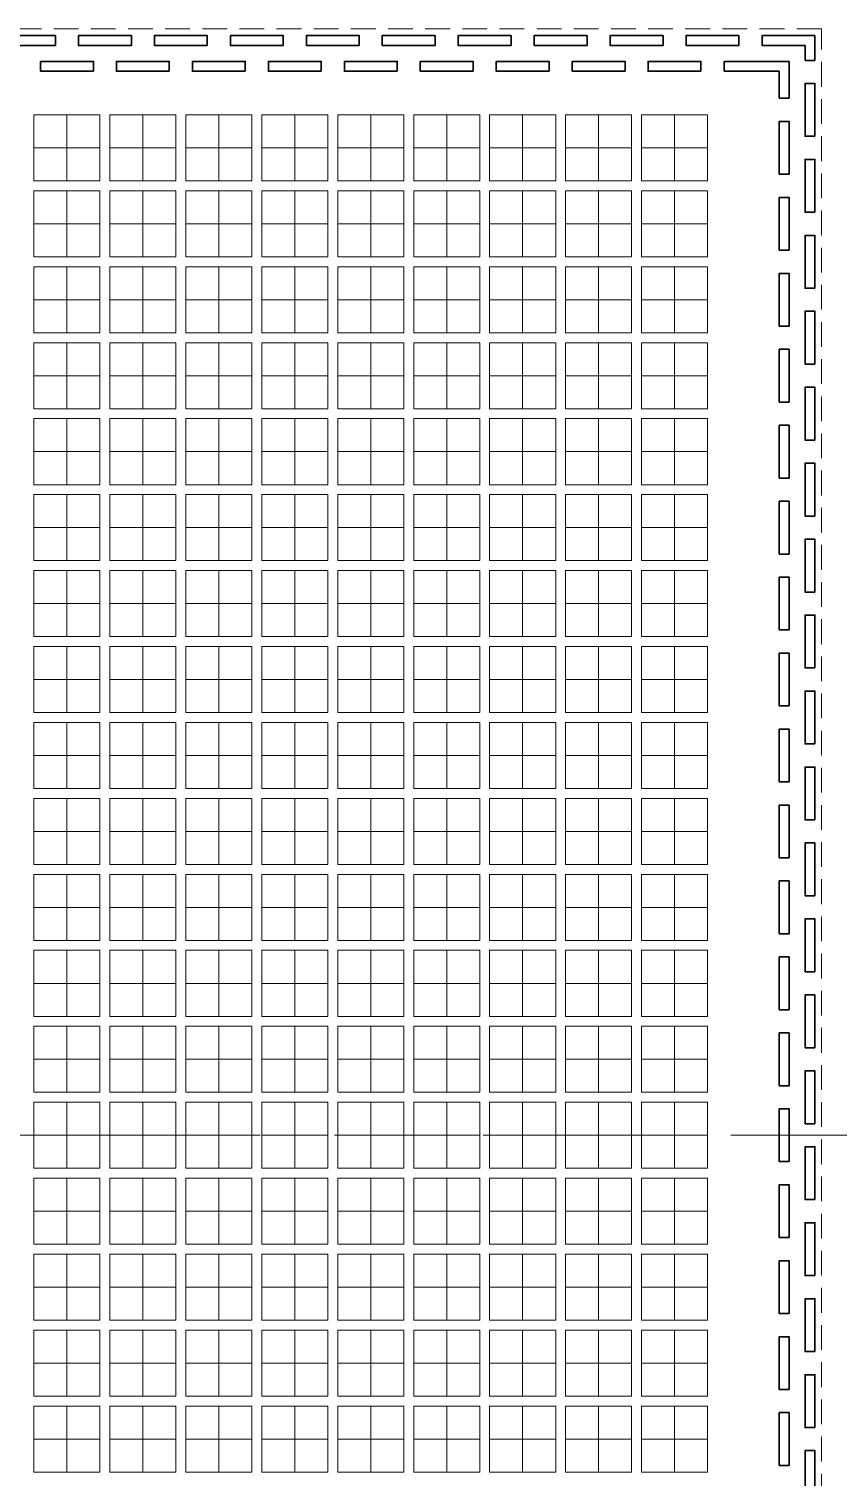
# Model space of a CAD drawing. Extents: x 421 to 684, y -247 to -113.
# Drawn here: x 527.41 to 551.91, y -182.62 to -138.77 of the extents above; entities that cross this region are included whole.
import ezdxf

# ---------------------------------------------------------------- set-up
doc = ezdxf.new("R2010")
doc.units = 0
doc.header["$LTSCALE"] = 3
doc.header["$MEASUREMENT"] = 0
for name, pattern in [('CENTER', [2, 1.25, -0.25, 0.25, -0.25]), ('HIDDEN', [0.375, 0.25, -0.125]), ('PHANTOM', [2.5, 1.25, -0.25, 0.25, -0.25, 0.25, -0.25])]:
    doc.linetypes.add(name, pattern=pattern)
for name, color, linetype, lineweight in [('CLIN', 1, 'CENTER', 15), ('HIDN', 6, 'HIDDEN', 15), ('OBJ1', 7, 'Continuous', 30), ('PHANTOM', 5, 'PHANTOM', 15)]:
    doc.layers.add(name, color=color, linetype=linetype, lineweight=lineweight)

msp = doc.modelspace()

# ---------------------------------------------------------------- linework, layer by layer
at = {"layer": 'CLIN'}
for p, q in [((528.5626, -141.3671), (528.5626, -143.3671)), ((530.8626, -141.3671), (530.8626, -143.3671)), ((533.1626, -141.3671), (533.1626, -143.3671)), ((535.4626, -141.3671), (535.4626, -143.3671)), ((537.7626, -141.3671), (537.7626, -143.3671)), ((540.0626, -141.3671), (540.0626, -143.3671)), ((542.3626, -141.3671), (542.3626, -143.3671)), ((544.6626, -141.3671), (544.6626, -143.3671)), ((546.9626, -141.3671), (546.9626, -143.3671)), ((529.5626, -142.3671), (527.5626, -142.3671)), ((531.8626, -142.3671), (529.8626, -142.3671)), ((534.1626, -142.3671), (532.1626, -142.3671)), ((536.4626, -142.3671), (534.4626, -142.3671)), ((538.7626, -142.3671), (536.7626, -142.3671)), ((541.0626, -142.3671), (539.0626, -142.3671)), ((543.3626, -142.3671), (541.3626, -142.3671)), ((545.6626, -142.3671), (543.6626, -142.3671)), ((547.9626, -142.3671), (545.9626, -142.3671)), ((528.5626, -143.6671), (528.5626, -145.6671)), ((530.8626, -143.6671), (530.8626, -145.6671)), ((533.1626, -143.6671), (533.1626, -145.6671)), ((535.4626, -143.6671), (535.4626, -145.6671)), ((537.7626, -143.6671), (537.7626, -145.6671)), ((540.0626, -143.6671), (540.0626, -145.6671)), ((542.3626, -143.6671), (542.3626, -145.6671)), ((544.6626, -143.6671), (544.6626, -145.6671)), ((546.9626, -143.6671), (546.9626, -145.6671)), ((529.5626, -144.6671), (527.5626, -144.6671)), ((531.8626, -144.6671), (529.8626, -144.6671)), ((534.1626, -144.6671), (532.1626, -144.6671)), ((536.4626, -144.6671), (534.4626, -144.6671)), ((538.7626, -144.6671), (536.7626, -144.6671)), ((541.0626, -144.6671), (539.0626, -144.6671)), ((543.3626, -144.6671), (541.3626, -144.6671)), ((545.6626, -144.6671), (543.6626, -144.6671)), ((547.9626, -144.6671), (545.9626, -144.6671)), ((528.5626, -145.9671), (528.5626, -147.9671)), ((530.8626, -145.9671), (530.8626, -147.9671)), ((533.1626, -145.9671), (533.1626, -147.9671)), ((535.4626, -145.9671), (535.4626, -147.9671)), ((537.7626, -145.9671), (537.7626, -147.9671)), ((540.0626, -145.9671), (540.0626, -147.9671)), ((542.3626, -145.9671), (542.3626, -147.9671)), ((544.6626, -145.9671), (544.6626, -147.9671)), ((546.9626, -145.9671), (546.9626, -147.9671)), ((529.5626, -146.9671), (527.5626, -146.9671)), ((531.8626, -146.9671), (529.8626, -146.9671)), ((534.1626, -146.9671), (532.1626, -146.9671)), ((536.4626, -146.9671), (534.4626, -146.9671)), ((538.7626, -146.9671), (536.7626, -146.9671)), ((541.0626, -146.9671), (539.0626, -146.9671)), ((543.3626, -146.9671), (541.3626, -146.9671)), ((545.6626, -146.9671), (543.6626, -146.9671)), ((547.9626, -146.9671), (545.9626, -146.9671)), ((528.5626, -148.2671), (528.5626, -150.2671)), ((530.8626, -148.2671), (530.8626, -150.2671)), ((533.1626, -148.2671), (533.1626, -150.2671)), ((535.4626, -148.2671), (535.4626, -150.2671)), ((537.7626, -148.2671), (537.7626, -150.2671)), ((540.0626, -148.2671), (540.0626, -150.2671)), ((542.3626, -148.2671), (542.3626, -150.2671)), ((544.6626, -148.2671), (544.6626, -150.2671)), ((546.9626, -148.2671), (546.9626, -150.2671)), ((529.5626, -149.2671), (527.5626, -149.2671)), ((531.8626, -149.2671), (529.8626, -149.2671)), ((534.1626, -149.2671), (532.1626, -149.2671)), ((536.4626, -149.2671), (534.4626, -149.2671)), ((538.7626, -149.2671), (536.7626, -149.2671)), ((541.0626, -149.2671), (539.0626, -149.2671)), ((543.3626, -149.2671), (541.3626, -149.2671)), ((545.6626, -149.2671), (543.6626, -149.2671)), ((547.9626, -149.2671), (545.9626, -149.2671)), ((528.5626, -150.5671), (528.5626, -152.5671)), ((530.8626, -150.5671), (530.8626, -152.5671)), ((533.1626, -150.5671), (533.1626, -152.5671)), ((535.4626, -150.5671), (535.4626, -152.5671)), ((537.7626, -150.5671), (537.7626, -152.5671)), ((540.0626, -150.5671), (540.0626, -152.5671)), ((542.3626, -150.5671), (542.3626, -152.5671)), ((544.6626, -150.5671), (544.6626, -152.5671)), ((546.9626, -150.5671), (546.9626, -152.5671)), ((529.5626, -151.5671), (527.5626, -151.5671)), ((531.8626, -151.5671), (529.8626, -151.5671)), ((534.1626, -151.5671), (532.1626, -151.5671)), ((536.4626, -151.5671), (534.4626, -151.5671)), ((538.7626, -151.5671), (536.7626, -151.5671)), ((541.0626, -151.5671), (539.0626, -151.5671)), ((543.3626, -151.5671), (541.3626, -151.5671)), ((545.6626, -151.5671), (543.6626, -151.5671)), ((547.9626, -151.5671), (545.9626, -151.5671)), ((528.5626, -152.8671), (528.5626, -154.8671)), ((530.8626, -152.8671), (530.8626, -154.8671)), ((533.1626, -152.8671), (533.1626, -154.8671)), ((535.4626, -152.8671), (535.4626, -154.8671)), ((537.7626, -152.8671), (537.7626, -154.8671)), ((540.0626, -152.8671), (540.0626, -154.8671)), ((542.3626, -152.8671), (542.3626, -154.8671)), ((544.6626, -152.8671), (544.6626, -154.8671)), ((546.9626, -152.8671), (546.9626, -154.8671)), ((529.5626, -153.8671), (527.5626, -153.8671)), ((531.8626, -153.8671), (529.8626, -153.8671)), ((534.1626, -153.8671), (532.1626, -153.8671)), ((536.4626, -153.8671), (534.4626, -153.8671)), ((538.7626, -153.8671), (536.7626, -153.8671)), ((541.0626, -153.8671), (539.0626, -153.8671)), ((543.3626, -153.8671), (541.3626, -153.8671)), ((545.6626, -153.8671), (543.6626, -153.8671)), ((547.9626, -153.8671), (545.9626, -153.8671)), ((528.5626, -155.1671), (528.5626, -157.1671)), ((530.8626, -155.1671), (530.8626, -157.1671)), ((533.1626, -155.1671), (533.1626, -157.1671)), ((535.4626, -155.1671), (535.4626, -157.1671)), ((537.7626, -155.1671), (537.7626, -157.1671)), ((540.0626, -155.1671), (540.0626, -157.1671)), ((542.3626, -155.1671), (542.3626, -157.1671)), ((544.6626, -155.1671), (544.6626, -157.1671)), ((546.9626, -155.1671), (546.9626, -157.1671)), ((529.5626, -156.1671), (527.5626, -156.1671)), ((531.8626, -156.1671), (529.8626, -156.1671)), ((534.1626, -156.1671), (532.1626, -156.1671)), ((536.4626, -156.1671), (534.4626, -156.1671)), ((538.7626, -156.1671), (536.7626, -156.1671)), ((541.0626, -156.1671), (539.0626, -156.1671)), ((543.3626, -156.1671), (541.3626, -156.1671)), ((545.6626, -156.1671), (543.6626, -156.1671)), ((547.9626, -156.1671), (545.9626, -156.1671)), ((528.5626, -157.4671), (528.5626, -159.4671)), ((530.8626, -157.4671), (530.8626, -159.4671)), ((533.1626, -157.4671), (533.1626, -159.4671)), ((535.4626, -157.4671), (535.4626, -159.4671)), ((537.7626, -157.4671), (537.7626, -159.4671)), ((540.0626, -157.4671), (540.0626, -159.4671)), ((542.3626, -157.4671), (542.3626, -159.4671)), ((544.6626, -157.4671), (544.6626, -159.4671)), ((546.9626, -157.4671), (546.9626, -159.4671)), ((529.5626, -158.4671), (527.5626, -158.4671)), ((531.8626, -158.4671), (529.8626, -158.4671)), ((534.1626, -158.4671), (532.1626, -158.4671)), ((536.4626, -158.4671), (534.4626, -158.4671)), ((538.7626, -158.4671), (536.7626, -158.4671)), ((541.0626, -158.4671), (539.0626, -158.4671)), ((543.3626, -158.4671), (541.3626, -158.4671)), ((545.6626, -158.4671), (543.6626, -158.4671)), ((547.9626, -158.4671), (545.9626, -158.4671)), ((528.5626, -159.7671), (528.5626, -161.7671)), ((530.8626, -159.7671), (530.8626, -161.7671)), ((533.1626, -159.7671), (533.1626, -161.7671)), ((535.4626, -159.7671), (535.4626, -161.7671)), ((537.7626, -159.7671), (537.7626, -161.7671)), ((540.0626, -159.7671), (540.0626, -161.7671)), ((542.3626, -159.7671), (542.3626, -161.7671)), ((544.6626, -159.7671), (544.6626, -161.7671)), ((546.9626, -159.7671), (546.9626, -161.7671)), ((529.5626, -160.7671), (527.5626, -160.7671)), ((531.8626, -160.7671), (529.8626, -160.7671)), ((534.1626, -160.7671), (532.1626, -160.7671)), ((536.4626, -160.7671), (534.4626, -160.7671)), ((538.7626, -160.7671), (536.7626, -160.7671)), ((541.0626, -160.7671), (539.0626, -160.7671)), ((543.3626, -160.7671), (541.3626, -160.7671)), ((545.6626, -160.7671), (543.6626, -160.7671)), ((547.9626, -160.7671), (545.9626, -160.7671)), ((528.5626, -162.0671), (528.5626, -164.0671)), ((530.8626, -162.0671), (530.8626, -164.0671)), ((533.1626, -162.0671), (533.1626, -164.0671)), ((535.4626, -162.0671), (535.4626, -164.0671)), ((537.7626, -162.0671), (537.7626, -164.0671)), ((540.0626, -162.0671), (540.0626, -164.0671)), ((542.3626, -162.0671), (542.3626, -164.0671)), ((544.6626, -162.0671), (544.6626, -164.0671)), ((546.9626, -162.0671), (546.9626, -164.0671)), ((529.5626, -163.0671), (527.5626, -163.0671)), ((531.8626, -163.0671), (529.8626, -163.0671)), ((534.1626, -163.0671), (532.1626, -163.0671)), ((536.4626, -163.0671), (534.4626, -163.0671)), ((538.7626, -163.0671), (536.7626, -163.0671)), ((541.0626, -163.0671), (539.0626, -163.0671)), ((543.3626, -163.0671), (541.3626, -163.0671)), ((545.6626, -163.0671), (543.6626, -163.0671)), ((547.9626, -163.0671), (545.9626, -163.0671)), ((528.5626, -164.3671), (528.5626, -166.3671)), ((530.8626, -164.3671), (530.8626, -166.3671)), ((533.1626, -164.3671), (533.1626, -166.3671)), ((535.4626, -164.3671), (535.4626, -166.3671)), ((537.7626, -164.3671), (537.7626, -166.3671)), ((540.0626, -164.3671), (540.0626, -166.3671)), ((542.3626, -164.3671), (542.3626, -166.3671)), ((544.6626, -164.3671), (544.6626, -166.3671)), ((546.9626, -164.3671), (546.9626, -166.3671)), ((529.5626, -165.3671), (527.5626, -165.3671)), ((531.8626, -165.3671), (529.8626, -165.3671)), ((534.1626, -165.3671), (532.1626, -165.3671)), ((536.4626, -165.3671), (534.4626, -165.3671)), ((538.7626, -165.3671), (536.7626, -165.3671)), ((541.0626, -165.3671), (539.0626, -165.3671)), ((543.3626, -165.3671), (541.3626, -165.3671)), ((545.6626, -165.3671), (543.6626, -165.3671)), ((547.9626, -165.3671), (545.9626, -165.3671)), ((528.5626, -166.6671), (528.5626, -168.6671)), ((530.8626, -166.6671), (530.8626, -168.6671)), ((533.1626, -166.6671), (533.1626, -168.6671)), ((535.4626, -166.6671), (535.4626, -168.6671)), ((537.7626, -166.6671), (537.7626, -168.6671)), ((540.0626, -166.6671), (540.0626, -168.6671)), ((542.3626, -166.6671), (542.3626, -168.6671)), ((544.6626, -166.6671), (544.6626, -168.6671)), ((546.9626, -166.6671), (546.9626, -168.6671)), ((529.5626, -167.6671), (527.5626, -167.6671)), ((531.8626, -167.6671), (529.8626, -167.6671)), ((534.1626, -167.6671), (532.1626, -167.6671)), ((536.4626, -167.6671), (534.4626, -167.6671)), ((538.7626, -167.6671), (536.7626, -167.6671)), ((541.0626, -167.6671), (539.0626, -167.6671)), ((543.3626, -167.6671), (541.3626, -167.6671)), ((545.6626, -167.6671), (543.6626, -167.6671)), ((547.9626, -167.6671), (545.9626, -167.6671)), ((528.5626, -168.9671), (528.5626, -170.9671)), ((530.8626, -168.9671), (530.8626, -170.9671)), ((533.1626, -168.9671), (533.1626, -170.9671)), ((535.4626, -168.9671), (535.4626, -170.9671)), ((537.7626, -168.9671), (537.7626, -170.9671)), ((540.0626, -168.9671), (540.0626, -170.9671)), ((542.3626, -168.9671), (542.3626, -170.9671)), ((544.6626, -168.9671), (544.6626, -170.9671)), ((546.9626, -168.9671), (546.9626, -170.9671)), ((529.5626, -169.9671), (527.5626, -169.9671)), ((531.8626, -169.9671), (529.8626, -169.9671)), ((534.1626, -169.9671), (532.1626, -169.9671)), ((536.4626, -169.9671), (534.4626, -169.9671)), ((538.7626, -169.9671), (536.7626, -169.9671)), ((541.0626, -169.9671), (539.0626, -169.9671)), ((543.3626, -169.9671), (541.3626, -169.9671)), ((545.6626, -169.9671), (543.6626, -169.9671)), ((547.9626, -169.9671), (545.9626, -169.9671)), ((528.5626, -171.2671), (528.5626, -173.2671)), ((530.8626, -171.2671), (530.8626, -173.2671)), ((533.1626, -171.2671), (533.1626, -173.2671)), ((535.4626, -171.2671), (535.4626, -173.2671)), ((537.7626, -171.2671), (537.7626, -173.2671)), ((540.0626, -171.2671), (540.0626, -173.2671)), ((542.3626, -171.2671), (542.3626, -173.2671)), ((544.6626, -171.2671), (544.6626, -173.2671)), ((546.9626, -171.2671), (546.9626, -173.2671)), ((552.4126, -172.2671), (433.4126, -172.2671)), ((529.5626, -172.2671), (527.5626, -172.2671)), ((531.8626, -172.2671), (529.8626, -172.2671)), ((534.1626, -172.2671), (532.1626, -172.2671)), ((536.4626, -172.2671), (534.4626, -172.2671)), ((538.7626, -172.2671), (536.7626, -172.2671)), ((541.0626, -172.2671), (539.0626, -172.2671)), ((543.3626, -172.2671), (541.3626, -172.2671)), ((545.6626, -172.2671), (543.6626, -172.2671)), ((547.9626, -172.2671), (545.9626, -172.2671)), ((528.5626, -175.5671), (528.5626, -173.5671)), ((530.8626, -175.5671), (530.8626, -173.5671)), ((533.1626, -175.5671), (533.1626, -173.5671)), ((535.4626, -175.5671), (535.4626, -173.5671)), ((537.7626, -175.5671), (537.7626, -173.5671)), ((540.0626, -175.5671), (540.0626, -173.5671)), ((542.3626, -175.5671), (542.3626, -173.5671)), ((544.6626, -175.5671), (544.6626, -173.5671)), ((546.9626, -175.5671), (546.9626, -173.5671)), ((529.5626, -174.5671), (527.5626, -174.5671)), ((531.8626, -174.5671), (529.8626, -174.5671)), ((534.1626, -174.5671), (532.1626, -174.5671)), ((536.4626, -174.5671), (534.4626, -174.5671)), ((538.7626, -174.5671), (536.7626, -174.5671)), ((541.0626, -174.5671), (539.0626, -174.5671)), ((543.3626, -174.5671), (541.3626, -174.5671)), ((545.6626, -174.5671), (543.6626, -174.5671)), ((547.9626, -174.5671), (545.9626, -174.5671)), ((528.5626, -177.8671), (528.5626, -175.8671)), ((530.8626, -177.8671), (530.8626, -175.8671)), ((533.1626, -177.8671), (533.1626, -175.8671)), ((535.4626, -177.8671), (535.4626, -175.8671)), ((537.7626, -177.8671), (537.7626, -175.8671)), ((540.0626, -177.8671), (540.0626, -175.8671)), ((542.3626, -177.8671), (542.3626, -175.8671)), ((544.6626, -177.8671), (544.6626, -175.8671)), ((546.9626, -177.8671), (546.9626, -175.8671)), ((529.5626, -176.8671), (527.5626, -176.8671)), ((531.8626, -176.8671), (529.8626, -176.8671)), ((534.1626, -176.8671), (532.1626, -176.8671)), ((536.4626, -176.8671), (534.4626, -176.8671)), ((538.7626, -176.8671), (536.7626, -176.8671)), ((541.0626, -176.8671), (539.0626, -176.8671)), ((543.3626, -176.8671), (541.3626, -176.8671)), ((545.6626, -176.8671), (543.6626, -176.8671)), ((547.9626, -176.8671), (545.9626, -176.8671)), ((528.5626, -180.1671), (528.5626, -178.1671)), ((530.8626, -180.1671), (530.8626, -178.1671)), ((533.1626, -180.1671), (533.1626, -178.1671)), ((535.4626, -180.1671), (535.4626, -178.1671)), ((537.7626, -180.1671), (537.7626, -178.1671)), ((540.0626, -180.1671), (540.0626, -178.1671)), ((542.3626, -180.1671), (542.3626, -178.1671)), ((544.6626, -180.1671), (544.6626, -178.1671)), ((546.9626, -180.1671), (546.9626, -178.1671)), ((529.5626, -179.1671), (527.5626, -179.1671)), ((531.8626, -179.1671), (529.8626, -179.1671)), ((534.1626, -179.1671), (532.1626, -179.1671)), ((536.4626, -179.1671), (534.4626, -179.1671)), ((538.7626, -179.1671), (536.7626, -179.1671)), ((541.0626, -179.1671), (539.0626, -179.1671)), ((543.3626, -179.1671), (541.3626, -179.1671)), ((545.6626, -179.1671), (543.6626, -179.1671)), ((547.9626, -179.1671), (545.9626, -179.1671)), ((528.5626, -182.4671), (528.5626, -180.4671)), ((530.8626, -182.4671), (530.8626, -180.4671)), ((533.1626, -182.4671), (533.1626, -180.4671)), ((535.4626, -182.4671), (535.4626, -180.4671)), ((537.7626, -182.4671), (537.7626, -180.4671)), ((540.0626, -182.4671), (540.0626, -180.4671)), ((542.3626, -182.4671), (542.3626, -180.4671)), ((544.6626, -182.4671), (544.6626, -180.4671)), ((546.9626, -182.4671), (546.9626, -180.4671)), ((529.5626, -181.4671), (527.5626, -181.4671)), ((531.8626, -181.4671), (529.8626, -181.4671)), ((534.1626, -181.4671), (532.1626, -181.4671)), ((536.4626, -181.4671), (534.4626, -181.4671)), ((538.7626, -181.4671), (536.7626, -181.4671)), ((541.0626, -181.4671), (539.0626, -181.4671)), ((543.3626, -181.4671), (541.3626, -181.4671)), ((545.6626, -181.4671), (543.6626, -181.4671)), ((547.9626, -181.4671), (545.9626, -181.4671))]:
    msp.add_line(p, q, dxfattribs=at)
at = {"layer": 'HIDN'}
msp.add_lwpolyline([(551.4126, -138.7671), (434.4126, -138.7671), (434.4126, -205.7671), (551.4126, -205.7671)], close=True, dxfattribs=at)
at = {"layer": 'OBJ1'}
for p, q in [((549.6126, -139.2671), (549.6126, -138.9671)), ((551.2126, -138.9671), (549.6126, -138.9671)), ((551.2126, -139.7171), (551.2126, -138.9671)), ((549.6126, -139.2671), (550.9126, -139.2671)), ((550.9126, -139.2671), (550.9126, -139.7171)), ((548.4626, -139.7491), (548.4626, -140.0491)), ((550.4306, -139.7491), (548.4626, -139.7491)), ((550.4306, -140.8671), (550.4306, -139.7491)), ((550.9126, -139.7171), (551.2126, -139.7171)), ((548.4626, -140.0491), (550.1306, -140.0491)), ((550.1306, -140.0491), (550.1306, -140.8671)), ((550.1306, -140.8671), (550.4306, -140.8671))]:
    msp.add_line(p, q, dxfattribs=at)
for points in [[(528.2126, -139.2671), (526.6126, -139.2671), (526.6126, -138.9671), (528.2126, -138.9671)], [(530.5126, -139.2671), (528.9126, -139.2671), (528.9126, -138.9671), (530.5126, -138.9671)], [(532.8126, -139.2671), (531.2126, -139.2671), (531.2126, -138.9671), (532.8126, -138.9671)], [(535.1126, -139.2671), (533.5126, -139.2671), (533.5126, -138.9671), (535.1126, -138.9671)], [(537.4126, -139.2671), (535.8126, -139.2671), (535.8126, -138.9671), (537.4126, -138.9671)], [(539.7126, -139.2671), (538.1126, -139.2671), (538.1126, -138.9671), (539.7126, -138.9671)], [(542.0126, -139.2671), (540.4126, -139.2671), (540.4126, -138.9671), (542.0126, -138.9671)], [(544.3126, -139.2671), (542.7126, -139.2671), (542.7126, -138.9671), (544.3126, -138.9671)], [(546.6126, -139.2671), (545.0126, -139.2671), (545.0126, -138.9671), (546.6126, -138.9671)], [(548.9126, -139.2671), (547.3126, -139.2671), (547.3126, -138.9671), (548.9126, -138.9671)], [(529.3626, -140.0491), (527.7626, -140.0491), (527.7626, -139.7491), (529.3626, -139.7491)], [(531.6626, -140.0491), (530.0626, -140.0491), (530.0626, -139.7491), (531.6626, -139.7491)], [(533.9626, -140.0491), (532.3626, -140.0491), (532.3626, -139.7491), (533.9626, -139.7491)], [(536.2626, -140.0491), (534.6626, -140.0491), (534.6626, -139.7491), (536.2626, -139.7491)], [(538.5626, -140.0491), (536.9626, -140.0491), (536.9626, -139.7491), (538.5626, -139.7491)], [(540.8626, -140.0491), (539.2626, -140.0491), (539.2626, -139.7491), (540.8626, -139.7491)], [(543.1626, -140.0491), (541.5626, -140.0491), (541.5626, -139.7491), (543.1626, -139.7491)], [(545.4626, -140.0491), (543.8626, -140.0491), (543.8626, -139.7491), (545.4626, -139.7491)], [(547.7626, -140.0491), (546.1626, -140.0491), (546.1626, -139.7491), (547.7626, -139.7491)], [(551.2126, -142.0171), (550.9126, -142.0171), (550.9126, -140.4171), (551.2126, -140.4171)], [(550.4306, -143.1671), (550.1306, -143.1671), (550.1306, -141.5671), (550.4306, -141.5671)], [(551.2126, -144.3171), (550.9126, -144.3171), (550.9126, -142.7171), (551.2126, -142.7171)], [(550.4306, -145.4671), (550.1306, -145.4671), (550.1306, -143.8671), (550.4306, -143.8671)], [(551.2126, -146.6171), (550.9126, -146.6171), (550.9126, -145.0171), (551.2126, -145.0171)], [(550.4306, -147.7671), (550.1306, -147.7671), (550.1306, -146.1671), (550.4306, -146.1671)], [(551.2126, -148.9171), (550.9126, -148.9171), (550.9126, -147.3171), (551.2126, -147.3171)], [(550.4306, -150.0671), (550.1306, -150.0671), (550.1306, -148.4671), (550.4306, -148.4671)], [(551.2126, -151.2171), (550.9126, -151.2171), (550.9126, -149.6171), (551.2126, -149.6171)], [(550.4306, -152.3671), (550.1306, -152.3671), (550.1306, -150.7671), (550.4306, -150.7671)], [(551.2126, -153.5171), (550.9126, -153.5171), (550.9126, -151.9171), (551.2126, -151.9171)], [(550.4306, -154.6671), (550.1306, -154.6671), (550.1306, -153.0671), (550.4306, -153.0671)], [(551.2126, -155.8171), (550.9126, -155.8171), (550.9126, -154.2171), (551.2126, -154.2171)], [(550.4306, -156.9671), (550.1306, -156.9671), (550.1306, -155.3671), (550.4306, -155.3671)], [(551.2126, -158.1171), (550.9126, -158.1171), (550.9126, -156.5171), (551.2126, -156.5171)], [(550.4306, -159.2671), (550.1306, -159.2671), (550.1306, -157.6671), (550.4306, -157.6671)], [(551.2126, -160.4171), (550.9126, -160.4171), (550.9126, -158.8171), (551.2126, -158.8171)], [(550.4306, -161.5671), (550.1306, -161.5671), (550.1306, -159.9671), (550.4306, -159.9671)], [(551.2126, -162.7171), (550.9126, -162.7171), (550.9126, -161.1171), (551.2126, -161.1171)], [(550.4306, -163.8671), (550.1306, -163.8671), (550.1306, -162.2671), (550.4306, -162.2671)], [(551.2126, -165.0171), (550.9126, -165.0171), (550.9126, -163.4171), (551.2126, -163.4171)], [(550.4306, -166.1671), (550.1306, -166.1671), (550.1306, -164.5671), (550.4306, -164.5671)], [(551.2126, -167.3171), (550.9126, -167.3171), (550.9126, -165.7171), (551.2126, -165.7171)], [(550.4306, -168.4671), (550.1306, -168.4671), (550.1306, -166.8671), (550.4306, -166.8671)], [(551.2126, -169.6171), (550.9126, -169.6171), (550.9126, -168.0171), (551.2126, -168.0171)], [(550.4306, -170.7671), (550.1306, -170.7671), (550.1306, -169.1671), (550.4306, -169.1671)], [(551.2126, -171.9171), (550.9126, -171.9171), (550.9126, -170.3171), (551.2126, -170.3171)], [(550.4306, -173.0671), (550.1306, -173.0671), (550.1306, -171.4671), (550.4306, -171.4671)], [(551.2126, -174.2171), (550.9126, -174.2171), (550.9126, -172.6171), (551.2126, -172.6171)], [(550.4306, -175.3671), (550.1306, -175.3671), (550.1306, -173.7671), (550.4306, -173.7671)], [(551.2126, -176.5171), (550.9126, -176.5171), (550.9126, -174.9171), (551.2126, -174.9171)], [(550.4306, -177.6671), (550.1306, -177.6671), (550.1306, -176.0671), (550.4306, -176.0671)], [(551.2126, -178.8171), (550.9126, -178.8171), (550.9126, -177.2171), (551.2126, -177.2171)], [(550.4306, -179.9671), (550.1306, -179.9671), (550.1306, -178.3671), (550.4306, -178.3671)], [(551.2126, -181.1171), (550.9126, -181.1171), (550.9126, -179.5171), (551.2126, -179.5171)], [(550.4306, -182.2671), (550.1306, -182.2671), (550.1306, -180.6671), (550.4306, -180.6671)], [(551.2126, -183.4171), (550.9126, -183.4171), (550.9126, -181.8171), (551.2126, -181.8171)]]:
    msp.add_lwpolyline(points, close=True, dxfattribs=at)
at = {"layer": 'PHANTOM'}
for points in [[(529.5626, -141.3671), (527.5626, -141.3671), (527.5626, -143.3671), (529.5626, -143.3671)], [(531.8626, -141.3671), (529.8626, -141.3671), (529.8626, -143.3671), (531.8626, -143.3671)], [(534.1626, -141.3671), (532.1626, -141.3671), (532.1626, -143.3671), (534.1626, -143.3671)], [(536.4626, -141.3671), (534.4626, -141.3671), (534.4626, -143.3671), (536.4626, -143.3671)], [(538.7626, -141.3671), (536.7626, -141.3671), (536.7626, -143.3671), (538.7626, -143.3671)], [(541.0626, -141.3671), (539.0626, -141.3671), (539.0626, -143.3671), (541.0626, -143.3671)], [(543.3626, -141.3671), (541.3626, -141.3671), (541.3626, -143.3671), (543.3626, -143.3671)], [(545.6626, -141.3671), (543.6626, -141.3671), (543.6626, -143.3671), (545.6626, -143.3671)], [(547.9626, -141.3671), (545.9626, -141.3671), (545.9626, -143.3671), (547.9626, -143.3671)], [(529.5626, -143.6671), (527.5626, -143.6671), (527.5626, -145.6671), (529.5626, -145.6671)], [(531.8626, -143.6671), (529.8626, -143.6671), (529.8626, -145.6671), (531.8626, -145.6671)], [(534.1626, -143.6671), (532.1626, -143.6671), (532.1626, -145.6671), (534.1626, -145.6671)], [(536.4626, -143.6671), (534.4626, -143.6671), (534.4626, -145.6671), (536.4626, -145.6671)], [(538.7626, -143.6671), (536.7626, -143.6671), (536.7626, -145.6671), (538.7626, -145.6671)], [(541.0626, -143.6671), (539.0626, -143.6671), (539.0626, -145.6671), (541.0626, -145.6671)], [(543.3626, -143.6671), (541.3626, -143.6671), (541.3626, -145.6671), (543.3626, -145.6671)], [(545.6626, -143.6671), (543.6626, -143.6671), (543.6626, -145.6671), (545.6626, -145.6671)], [(547.9626, -143.6671), (545.9626, -143.6671), (545.9626, -145.6671), (547.9626, -145.6671)], [(529.5626, -145.9671), (527.5626, -145.9671), (527.5626, -147.9671), (529.5626, -147.9671)], [(531.8626, -145.9671), (529.8626, -145.9671), (529.8626, -147.9671), (531.8626, -147.9671)], [(534.1626, -145.9671), (532.1626, -145.9671), (532.1626, -147.9671), (534.1626, -147.9671)], [(536.4626, -145.9671), (534.4626, -145.9671), (534.4626, -147.9671), (536.4626, -147.9671)], [(538.7626, -145.9671), (536.7626, -145.9671), (536.7626, -147.9671), (538.7626, -147.9671)], [(541.0626, -145.9671), (539.0626, -145.9671), (539.0626, -147.9671), (541.0626, -147.9671)], [(543.3626, -145.9671), (541.3626, -145.9671), (541.3626, -147.9671), (543.3626, -147.9671)], [(545.6626, -145.9671), (543.6626, -145.9671), (543.6626, -147.9671), (545.6626, -147.9671)], [(547.9626, -145.9671), (545.9626, -145.9671), (545.9626, -147.9671), (547.9626, -147.9671)], [(529.5626, -148.2671), (527.5626, -148.2671), (527.5626, -150.2671), (529.5626, -150.2671)], [(531.8626, -148.2671), (529.8626, -148.2671), (529.8626, -150.2671), (531.8626, -150.2671)], [(534.1626, -148.2671), (532.1626, -148.2671), (532.1626, -150.2671), (534.1626, -150.2671)], [(536.4626, -148.2671), (534.4626, -148.2671), (534.4626, -150.2671), (536.4626, -150.2671)], [(538.7626, -148.2671), (536.7626, -148.2671), (536.7626, -150.2671), (538.7626, -150.2671)], [(541.0626, -148.2671), (539.0626, -148.2671), (539.0626, -150.2671), (541.0626, -150.2671)], [(543.3626, -148.2671), (541.3626, -148.2671), (541.3626, -150.2671), (543.3626, -150.2671)], [(545.6626, -148.2671), (543.6626, -148.2671), (543.6626, -150.2671), (545.6626, -150.2671)], [(547.9626, -148.2671), (545.9626, -148.2671), (545.9626, -150.2671), (547.9626, -150.2671)], [(529.5626, -150.5671), (527.5626, -150.5671), (527.5626, -152.5671), (529.5626, -152.5671)], [(531.8626, -150.5671), (529.8626, -150.5671), (529.8626, -152.5671), (531.8626, -152.5671)], [(534.1626, -150.5671), (532.1626, -150.5671), (532.1626, -152.5671), (534.1626, -152.5671)], [(536.4626, -150.5671), (534.4626, -150.5671), (534.4626, -152.5671), (536.4626, -152.5671)], [(538.7626, -150.5671), (536.7626, -150.5671), (536.7626, -152.5671), (538.7626, -152.5671)], [(541.0626, -150.5671), (539.0626, -150.5671), (539.0626, -152.5671), (541.0626, -152.5671)], [(543.3626, -150.5671), (541.3626, -150.5671), (541.3626, -152.5671), (543.3626, -152.5671)], [(545.6626, -150.5671), (543.6626, -150.5671), (543.6626, -152.5671), (545.6626, -152.5671)], [(547.9626, -150.5671), (545.9626, -150.5671), (545.9626, -152.5671), (547.9626, -152.5671)], [(529.5626, -152.8671), (527.5626, -152.8671), (527.5626, -154.8671), (529.5626, -154.8671)], [(531.8626, -152.8671), (529.8626, -152.8671), (529.8626, -154.8671), (531.8626, -154.8671)], [(534.1626, -152.8671), (532.1626, -152.8671), (532.1626, -154.8671), (534.1626, -154.8671)], [(536.4626, -152.8671), (534.4626, -152.8671), (534.4626, -154.8671), (536.4626, -154.8671)], [(538.7626, -152.8671), (536.7626, -152.8671), (536.7626, -154.8671), (538.7626, -154.8671)], [(541.0626, -152.8671), (539.0626, -152.8671), (539.0626, -154.8671), (541.0626, -154.8671)], [(543.3626, -152.8671), (541.3626, -152.8671), (541.3626, -154.8671), (543.3626, -154.8671)], [(545.6626, -152.8671), (543.6626, -152.8671), (543.6626, -154.8671), (545.6626, -154.8671)], [(547.9626, -152.8671), (545.9626, -152.8671), (545.9626, -154.8671), (547.9626, -154.8671)], [(529.5626, -155.1671), (527.5626, -155.1671), (527.5626, -157.1671), (529.5626, -157.1671)], [(531.8626, -155.1671), (529.8626, -155.1671), (529.8626, -157.1671), (531.8626, -157.1671)], [(534.1626, -155.1671), (532.1626, -155.1671), (532.1626, -157.1671), (534.1626, -157.1671)], [(536.4626, -155.1671), (534.4626, -155.1671), (534.4626, -157.1671), (536.4626, -157.1671)], [(538.7626, -155.1671), (536.7626, -155.1671), (536.7626, -157.1671), (538.7626, -157.1671)], [(541.0626, -155.1671), (539.0626, -155.1671), (539.0626, -157.1671), (541.0626, -157.1671)], [(543.3626, -155.1671), (541.3626, -155.1671), (541.3626, -157.1671), (543.3626, -157.1671)], [(545.6626, -155.1671), (543.6626, -155.1671), (543.6626, -157.1671), (545.6626, -157.1671)], [(547.9626, -155.1671), (545.9626, -155.1671), (545.9626, -157.1671), (547.9626, -157.1671)], [(529.5626, -157.4671), (527.5626, -157.4671), (527.5626, -159.4671), (529.5626, -159.4671)], [(531.8626, -157.4671), (529.8626, -157.4671), (529.8626, -159.4671), (531.8626, -159.4671)], [(534.1626, -157.4671), (532.1626, -157.4671), (532.1626, -159.4671), (534.1626, -159.4671)], [(536.4626, -157.4671), (534.4626, -157.4671), (534.4626, -159.4671), (536.4626, -159.4671)], [(538.7626, -157.4671), (536.7626, -157.4671), (536.7626, -159.4671), (538.7626, -159.4671)], [(541.0626, -157.4671), (539.0626, -157.4671), (539.0626, -159.4671), (541.0626, -159.4671)], [(543.3626, -157.4671), (541.3626, -157.4671), (541.3626, -159.4671), (543.3626, -159.4671)], [(545.6626, -157.4671), (543.6626, -157.4671), (543.6626, -159.4671), (545.6626, -159.4671)], [(547.9626, -157.4671), (545.9626, -157.4671), (545.9626, -159.4671), (547.9626, -159.4671)], [(529.5626, -159.7671), (527.5626, -159.7671), (527.5626, -161.7671), (529.5626, -161.7671)], [(531.8626, -159.7671), (529.8626, -159.7671), (529.8626, -161.7671), (531.8626, -161.7671)], [(534.1626, -159.7671), (532.1626, -159.7671), (532.1626, -161.7671), (534.1626, -161.7671)], [(536.4626, -159.7671), (534.4626, -159.7671), (534.4626, -161.7671), (536.4626, -161.7671)], [(538.7626, -159.7671), (536.7626, -159.7671), (536.7626, -161.7671), (538.7626, -161.7671)], [(541.0626, -159.7671), (539.0626, -159.7671), (539.0626, -161.7671), (541.0626, -161.7671)], [(543.3626, -159.7671), (541.3626, -159.7671), (541.3626, -161.7671), (543.3626, -161.7671)], [(545.6626, -159.7671), (543.6626, -159.7671), (543.6626, -161.7671), (545.6626, -161.7671)], [(547.9626, -159.7671), (545.9626, -159.7671), (545.9626, -161.7671), (547.9626, -161.7671)], [(529.5626, -162.0671), (527.5626, -162.0671), (527.5626, -164.0671), (529.5626, -164.0671)], [(531.8626, -162.0671), (529.8626, -162.0671), (529.8626, -164.0671), (531.8626, -164.0671)], [(534.1626, -162.0671), (532.1626, -162.0671), (532.1626, -164.0671), (534.1626, -164.0671)], [(536.4626, -162.0671), (534.4626, -162.0671), (534.4626, -164.0671), (536.4626, -164.0671)], [(538.7626, -162.0671), (536.7626, -162.0671), (536.7626, -164.0671), (538.7626, -164.0671)], [(541.0626, -162.0671), (539.0626, -162.0671), (539.0626, -164.0671), (541.0626, -164.0671)], [(543.3626, -162.0671), (541.3626, -162.0671), (541.3626, -164.0671), (543.3626, -164.0671)], [(545.6626, -162.0671), (543.6626, -162.0671), (543.6626, -164.0671), (545.6626, -164.0671)], [(547.9626, -162.0671), (545.9626, -162.0671), (545.9626, -164.0671), (547.9626, -164.0671)], [(529.5626, -164.3671), (527.5626, -164.3671), (527.5626, -166.3671), (529.5626, -166.3671)], [(531.8626, -164.3671), (529.8626, -164.3671), (529.8626, -166.3671), (531.8626, -166.3671)], [(534.1626, -164.3671), (532.1626, -164.3671), (532.1626, -166.3671), (534.1626, -166.3671)], [(536.4626, -164.3671), (534.4626, -164.3671), (534.4626, -166.3671), (536.4626, -166.3671)], [(538.7626, -164.3671), (536.7626, -164.3671), (536.7626, -166.3671), (538.7626, -166.3671)], [(541.0626, -164.3671), (539.0626, -164.3671), (539.0626, -166.3671), (541.0626, -166.3671)], [(543.3626, -164.3671), (541.3626, -164.3671), (541.3626, -166.3671), (543.3626, -166.3671)], [(545.6626, -164.3671), (543.6626, -164.3671), (543.6626, -166.3671), (545.6626, -166.3671)], [(547.9626, -164.3671), (545.9626, -164.3671), (545.9626, -166.3671), (547.9626, -166.3671)], [(529.5626, -166.6671), (527.5626, -166.6671), (527.5626, -168.6671), (529.5626, -168.6671)], [(531.8626, -166.6671), (529.8626, -166.6671), (529.8626, -168.6671), (531.8626, -168.6671)], [(534.1626, -166.6671), (532.1626, -166.6671), (532.1626, -168.6671), (534.1626, -168.6671)], [(536.4626, -166.6671), (534.4626, -166.6671), (534.4626, -168.6671), (536.4626, -168.6671)], [(538.7626, -166.6671), (536.7626, -166.6671), (536.7626, -168.6671), (538.7626, -168.6671)], [(541.0626, -166.6671), (539.0626, -166.6671), (539.0626, -168.6671), (541.0626, -168.6671)], [(543.3626, -166.6671), (541.3626, -166.6671), (541.3626, -168.6671), (543.3626, -168.6671)], [(545.6626, -166.6671), (543.6626, -166.6671), (543.6626, -168.6671), (545.6626, -168.6671)], [(547.9626, -166.6671), (545.9626, -166.6671), (545.9626, -168.6671), (547.9626, -168.6671)], [(529.5626, -168.9671), (527.5626, -168.9671), (527.5626, -170.9671), (529.5626, -170.9671)], [(531.8626, -168.9671), (529.8626, -168.9671), (529.8626, -170.9671), (531.8626, -170.9671)], [(534.1626, -168.9671), (532.1626, -168.9671), (532.1626, -170.9671), (534.1626, -170.9671)], [(536.4626, -168.9671), (534.4626, -168.9671), (534.4626, -170.9671), (536.4626, -170.9671)], [(538.7626, -168.9671), (536.7626, -168.9671), (536.7626, -170.9671), (538.7626, -170.9671)], [(541.0626, -168.9671), (539.0626, -168.9671), (539.0626, -170.9671), (541.0626, -170.9671)], [(543.3626, -168.9671), (541.3626, -168.9671), (541.3626, -170.9671), (543.3626, -170.9671)], [(545.6626, -168.9671), (543.6626, -168.9671), (543.6626, -170.9671), (545.6626, -170.9671)], [(547.9626, -168.9671), (545.9626, -168.9671), (545.9626, -170.9671), (547.9626, -170.9671)], [(529.5626, -171.2671), (527.5626, -171.2671), (527.5626, -173.2671), (529.5626, -173.2671)], [(531.8626, -171.2671), (529.8626, -171.2671), (529.8626, -173.2671), (531.8626, -173.2671)], [(534.1626, -171.2671), (532.1626, -171.2671), (532.1626, -173.2671), (534.1626, -173.2671)], [(536.4626, -171.2671), (534.4626, -171.2671), (534.4626, -173.2671), (536.4626, -173.2671)], [(538.7626, -171.2671), (536.7626, -171.2671), (536.7626, -173.2671), (538.7626, -173.2671)], [(541.0626, -171.2671), (539.0626, -171.2671), (539.0626, -173.2671), (541.0626, -173.2671)], [(543.3626, -171.2671), (541.3626, -171.2671), (541.3626, -173.2671), (543.3626, -173.2671)], [(545.6626, -171.2671), (543.6626, -171.2671), (543.6626, -173.2671), (545.6626, -173.2671)], [(547.9626, -171.2671), (545.9626, -171.2671), (545.9626, -173.2671), (547.9626, -173.2671)], [(529.5626, -175.5671), (527.5626, -175.5671), (527.5626, -173.5671), (529.5626, -173.5671)], [(531.8626, -175.5671), (529.8626, -175.5671), (529.8626, -173.5671), (531.8626, -173.5671)], [(534.1626, -175.5671), (532.1626, -175.5671), (532.1626, -173.5671), (534.1626, -173.5671)], [(536.4626, -175.5671), (534.4626, -175.5671), (534.4626, -173.5671), (536.4626, -173.5671)], [(538.7626, -175.5671), (536.7626, -175.5671), (536.7626, -173.5671), (538.7626, -173.5671)], [(541.0626, -175.5671), (539.0626, -175.5671), (539.0626, -173.5671), (541.0626, -173.5671)], [(543.3626, -175.5671), (541.3626, -175.5671), (541.3626, -173.5671), (543.3626, -173.5671)], [(545.6626, -175.5671), (543.6626, -175.5671), (543.6626, -173.5671), (545.6626, -173.5671)], [(547.9626, -175.5671), (545.9626, -175.5671), (545.9626, -173.5671), (547.9626, -173.5671)], [(529.5626, -177.8671), (527.5626, -177.8671), (527.5626, -175.8671), (529.5626, -175.8671)], [(531.8626, -177.8671), (529.8626, -177.8671), (529.8626, -175.8671), (531.8626, -175.8671)], [(534.1626, -177.8671), (532.1626, -177.8671), (532.1626, -175.8671), (534.1626, -175.8671)], [(536.4626, -177.8671), (534.4626, -177.8671), (534.4626, -175.8671), (536.4626, -175.8671)], [(538.7626, -177.8671), (536.7626, -177.8671), (536.7626, -175.8671), (538.7626, -175.8671)], [(541.0626, -177.8671), (539.0626, -177.8671), (539.0626, -175.8671), (541.0626, -175.8671)], [(543.3626, -177.8671), (541.3626, -177.8671), (541.3626, -175.8671), (543.3626, -175.8671)], [(545.6626, -177.8671), (543.6626, -177.8671), (543.6626, -175.8671), (545.6626, -175.8671)], [(547.9626, -177.8671), (545.9626, -177.8671), (545.9626, -175.8671), (547.9626, -175.8671)], [(529.5626, -180.1671), (527.5626, -180.1671), (527.5626, -178.1671), (529.5626, -178.1671)], [(531.8626, -180.1671), (529.8626, -180.1671), (529.8626, -178.1671), (531.8626, -178.1671)], [(534.1626, -180.1671), (532.1626, -180.1671), (532.1626, -178.1671), (534.1626, -178.1671)], [(536.4626, -180.1671), (534.4626, -180.1671), (534.4626, -178.1671), (536.4626, -178.1671)], [(538.7626, -180.1671), (536.7626, -180.1671), (536.7626, -178.1671), (538.7626, -178.1671)], [(541.0626, -180.1671), (539.0626, -180.1671), (539.0626, -178.1671), (541.0626, -178.1671)], [(543.3626, -180.1671), (541.3626, -180.1671), (541.3626, -178.1671), (543.3626, -178.1671)], [(545.6626, -180.1671), (543.6626, -180.1671), (543.6626, -178.1671), (545.6626, -178.1671)], [(547.9626, -180.1671), (545.9626, -180.1671), (545.9626, -178.1671), (547.9626, -178.1671)], [(529.5626, -182.4671), (527.5626, -182.4671), (527.5626, -180.4671), (529.5626, -180.4671)], [(531.8626, -182.4671), (529.8626, -182.4671), (529.8626, -180.4671), (531.8626, -180.4671)], [(534.1626, -182.4671), (532.1626, -182.4671), (532.1626, -180.4671), (534.1626, -180.4671)], [(536.4626, -182.4671), (534.4626, -182.4671), (534.4626, -180.4671), (536.4626, -180.4671)], [(538.7626, -182.4671), (536.7626, -182.4671), (536.7626, -180.4671), (538.7626, -180.4671)], [(541.0626, -182.4671), (539.0626, -182.4671), (539.0626, -180.4671), (541.0626, -180.4671)], [(543.3626, -182.4671), (541.3626, -182.4671), (541.3626, -180.4671), (543.3626, -180.4671)], [(545.6626, -182.4671), (543.6626, -182.4671), (543.6626, -180.4671), (545.6626, -180.4671)], [(547.9626, -182.4671), (545.9626, -182.4671), (545.9626, -180.4671), (547.9626, -180.4671)]]:
    msp.add_lwpolyline(points, close=True, dxfattribs=at)

doc.saveas('drawing.dxf')
